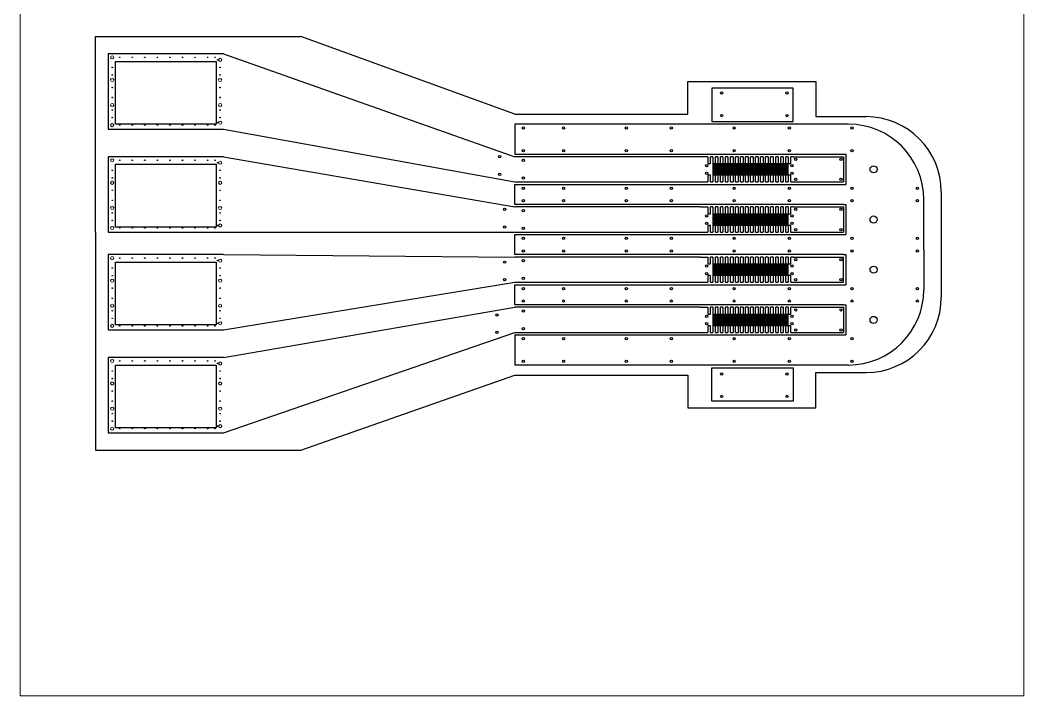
# Model space of a CAD drawing. Header units: millimetres. Extents: x 43.3 to 83.3, y 94.2 to 164.2.
# Drawn here: x 43.29 to 83.29, y 94.21 to 121.15 of the extents above; entities that cross this region are included whole.
import ezdxf

# ---------------------------------------------------------------- set-up
doc = ezdxf.new("R2010")
doc.units = ezdxf.units.MM
for name, color, linetype in [('Foil', 5, 'Continuous'), ('Opening', 1, 'Continuous'), ('Outline', 3, 'Continuous'), ('Rasters', 6, 'Continuous')]:
    doc.layers.add(name, color=color, linetype=linetype)

# ---------------------------------------------------------------- blocks, each defined once
blk = doc.blocks.new('*U105')
at = {"layer": 'Rasters'}
blk.add_line((0, 0.233), (0, -0.233), dxfattribs=at)
blk = doc.blocks.new('*U106')
at = {"layer": 'Rasters', "color": 0, "linetype": 'ByBlock', "lineweight": -2, "transparency": 16777216}
for p in [(0, 0), (0.05, 0), (0.1, 0), (0.15, 0), (0.2, 0), (0.25, 0), (0.3, 0), (0.35, 0), (0.4, 0), (0.45, 0), (0.5, 0), (0.55, 0), (0.6, 0), (0.65, 0), (0.7, 0), (0.75, 0), (0.8, 0), (0.85, 0), (0.9, 0), (0.95, 0), (1, 0), (1.05, 0), (1.1, 0), (1.15, 0), (1.2, 0), (1.25, 0), (1.3, 0), (1.35, 0), (1.4, 0), (1.45, 0), (1.5, 0), (1.55, 0), (1.6, 0), (1.65, 0), (1.7, 0), (1.75, 0), (1.8, 0), (1.85, 0), (1.9, 0), (1.95, 0), (2, 0), (2.05, 0), (2.1, 0), (2.15, 0), (2.2, 0), (2.25, 0), (2.3, 0), (2.35, 0), (2.4, 0), (2.45, 0), (2.5, 0), (2.55, 0), (2.6, 0), (2.65, 0), (2.7, 0), (2.75, 0), (2.8, 0), (2.85, 0), (2.9, 0)]:
    blk.add_blockref('*U105', p, dxfattribs=at)
blk = doc.blocks.new('*U109')
at = {"layer": 'Rasters'}
blk.add_line((0, 0.233), (0, -0.233), dxfattribs=at)
blk = doc.blocks.new('*U110')
at = {"layer": 'Rasters', "color": 0, "linetype": 'ByBlock', "lineweight": -2, "transparency": 16777216}
for p in [(0, 0), (0.05, 0), (0.1, 0), (0.15, 0), (0.2, 0), (0.25, 0), (0.3, 0), (0.35, 0), (0.4, 0), (0.45, 0), (0.5, 0), (0.55, 0), (0.6, 0), (0.65, 0), (0.7, 0), (0.75, 0), (0.8, 0), (0.85, 0), (0.9, 0), (0.95, 0), (1, 0), (1.05, 0), (1.1, 0), (1.15, 0), (1.2, 0), (1.25, 0), (1.3, 0), (1.35, 0), (1.4, 0), (1.45, 0), (1.5, 0), (1.55, 0), (1.6, 0), (1.65, 0), (1.7, 0), (1.75, 0), (1.8, 0), (1.85, 0), (1.9, 0), (1.95, 0), (2, 0), (2.05, 0), (2.1, 0), (2.15, 0), (2.2, 0), (2.25, 0), (2.3, 0), (2.35, 0), (2.4, 0), (2.45, 0), (2.5, 0), (2.55, 0), (2.6, 0), (2.65, 0), (2.7, 0), (2.75, 0), (2.8, 0), (2.85, 0), (2.9, 0)]:
    blk.add_blockref('*U109', p, dxfattribs=at)
blk = doc.blocks.new('*U107')
at = {"layer": 'Rasters'}
blk.add_line((0, 0.233), (0, -0.233), dxfattribs=at)
blk = doc.blocks.new('*U108')
at = {"layer": 'Rasters', "color": 0, "linetype": 'ByBlock', "lineweight": -2, "transparency": 16777216}
for p in [(0, 0), (0.05, 0), (0.1, 0), (0.15, 0), (0.2, 0), (0.25, 0), (0.3, 0), (0.35, 0), (0.4, 0), (0.45, 0), (0.5, 0), (0.55, 0), (0.6, 0), (0.65, 0), (0.7, 0), (0.75, 0), (0.8, 0), (0.85, 0), (0.9, 0), (0.95, 0), (1, 0), (1.05, 0), (1.1, 0), (1.15, 0), (1.2, 0), (1.25, 0), (1.3, 0), (1.35, 0), (1.4, 0), (1.45, 0), (1.5, 0), (1.55, 0), (1.6, 0), (1.65, 0), (1.7, 0), (1.75, 0), (1.8, 0), (1.85, 0), (1.9, 0), (1.95, 0), (2, 0), (2.05, 0), (2.1, 0), (2.15, 0), (2.2, 0), (2.25, 0), (2.3, 0), (2.35, 0), (2.4, 0), (2.45, 0), (2.5, 0), (2.55, 0), (2.6, 0), (2.65, 0), (2.7, 0), (2.75, 0), (2.8, 0), (2.85, 0), (2.9, 0)]:
    blk.add_blockref('*U107', p, dxfattribs=at)
blk = doc.blocks.new('*U103')
at = {"layer": 'Rasters'}
blk.add_line((0, 0.233), (0, -0.233), dxfattribs=at)
blk = doc.blocks.new('*U104')
at = {"layer": 'Rasters', "color": 0, "linetype": 'ByBlock', "lineweight": -2, "transparency": 16777216}
for p in [(0, 0), (0.05, 0), (0.1, 0), (0.15, 0), (0.2, 0), (0.25, 0), (0.3, 0), (0.35, 0), (0.4, 0), (0.45, 0), (0.5, 0), (0.55, 0), (0.6, 0), (0.65, 0), (0.7, 0), (0.75, 0), (0.8, 0), (0.85, 0), (0.9, 0), (0.95, 0), (1, 0), (1.05, 0), (1.1, 0), (1.15, 0), (1.2, 0), (1.25, 0), (1.3, 0), (1.35, 0), (1.4, 0), (1.45, 0), (1.5, 0), (1.55, 0), (1.6, 0), (1.65, 0), (1.7, 0), (1.75, 0), (1.8, 0), (1.85, 0), (1.9, 0), (1.95, 0), (2, 0), (2.05, 0), (2.1, 0), (2.15, 0), (2.2, 0), (2.25, 0), (2.3, 0), (2.35, 0), (2.4, 0), (2.45, 0), (2.5, 0), (2.55, 0), (2.6, 0), (2.65, 0), (2.7, 0), (2.75, 0), (2.8, 0), (2.85, 0), (2.9, 0)]:
    blk.add_blockref('*U103', p, dxfattribs=at)

msp = doc.modelspace()

# ---------------------------------------------------------------- linework, layer by layer
at = {"layer": 'Foil', "linetype": 'Continuous', "lineweight": 0}
for p, q in [((43.292, 94.211), (43.292, 164.211)), ((83.292, 164.211), (83.292, 94.211)), ((83.292, 94.211), (43.292, 94.211))]:
    msp.add_line(p, q, dxfattribs=at)
at = {"layer": 'Foil'}
for p, q in [((51.4, 119.8), (46.8, 119.8)), ((46.8, 119.8), (46.8, 116.8)), ((51.4, 119.8), (63, 115.7)), ((74, 118.436), (70.857, 118.436)), ((70.857, 118.436), (70.857, 117.11)), ((74.1, 118.436), (74, 118.436)), ((74.1, 117.11), (74.1, 118.436)), ((46.8, 116.8), (51.4, 116.8)), ((51.4, 116.8), (63, 114.7)), ((70.5, 117), (63, 117)), ((63, 117), (63, 115.8)), ((74.2, 117), (70.5, 117)), ((70.857, 117.11), (74, 117.11)), ((74, 117.11), (74.1, 117.11)), ((76.2, 117), (74.2, 117)), ((76.3, 117), (76.2, 117)), ((46.8, 115.7), (46.8, 112.7)), ((51.4, 115.7), (46.8, 115.7)), ((51.4, 115.7), (63, 113.7)), ((63, 115.8), (76.1, 115.8)), ((67.6, 115.7), (63, 115.7)), ((70.4, 115.7), (67.6, 115.7)), ((70.7, 115.7), (70.4, 115.7)), ((70.9, 115.7), (70.8, 115.7)), ((71.1, 115.7), (71, 115.7)), ((71.3, 115.7), (71.2, 115.7)), ((71.5, 115.7), (71.4, 115.7)), ((71.7, 115.7), (71.6, 115.7)), ((71.9, 115.7), (71.8, 115.7)), ((72.1, 115.7), (72, 115.7)), ((72.3, 115.7), (72.2, 115.7)), ((72.5, 115.7), (72.4, 115.7)), ((72.7, 115.7), (72.6, 115.7)), ((72.9, 115.7), (72.8, 115.7)), ((73.1, 115.7), (73, 115.7)), ((73.3, 115.7), (73.2, 115.7)), ((73.5, 115.7), (73.4, 115.7)), ((73.7, 115.7), (73.6, 115.7)), ((73.9, 115.7), (73.8, 115.7)), ((74.1, 115.7), (74, 115.7)), ((74.1, 115.7), (74, 115.7)), ((74.1, 115.7), (76.1, 115.7)), ((76.1, 115.8), (76.2, 115.8)), ((76.1, 115.7), (76.1, 114.7)), ((76.2, 115.8), (76.2, 114.7)), ((63, 114.7), (63.9, 114.7)), ((63, 114.6), (76.2, 114.6)), ((63, 113.8), (63, 114.6)), ((63.9, 114.7), (67.6, 114.7)), ((67.6, 114.7), (70.4, 114.7)), ((70.4, 114.7), (70.7, 114.7)), ((70.8, 114.7), (70.9, 114.7)), ((71, 114.7), (71.1, 114.7)), ((71.2, 114.7), (71.3, 114.7)), ((71.4, 114.7), (71.5, 114.7)), ((71.6, 114.7), (71.7, 114.7)), ((71.8, 114.7), (71.9, 114.7)), ((72, 114.7), (72.1, 114.7)), ((72.2, 114.7), (72.3, 114.7)), ((72.4, 114.7), (72.5, 114.7)), ((72.6, 114.7), (72.7, 114.7)), ((72.8, 114.7), (72.9, 114.7)), ((73, 114.7), (73.1, 114.7)), ((73.2, 114.7), (73.3, 114.7)), ((73.4, 114.7), (73.5, 114.7)), ((73.6, 114.7), (73.7, 114.7)), ((73.8, 114.7), (73.9, 114.7)), ((74, 114.7), (74.1, 114.7)), ((74, 114.7), (74.1, 114.7)), ((74.1, 114.7), (76.1, 114.7)), ((76.2, 114.7), (76.2, 114.6)), ((79.3, 112.4), (79.3, 114)), ((76.1, 113.8), (63, 113.8)), ((64, 113.7), (63, 113.7)), ((67.6, 113.7), (64, 113.7)), ((70.4, 113.7), (67.6, 113.7)), ((70.4, 113.7), (70.7, 113.7)), ((70.9, 113.7), (70.8, 113.7)), ((71.1, 113.7), (71, 113.7)), ((71.3, 113.7), (71.2, 113.7)), ((71.5, 113.7), (71.4, 113.7)), ((71.7, 113.7), (71.6, 113.7)), ((71.9, 113.7), (71.8, 113.7)), ((72.1, 113.7), (72, 113.7)), ((72.3, 113.7), (72.2, 113.7)), ((72.5, 113.7), (72.4, 113.7)), ((72.7, 113.7), (72.6, 113.7)), ((72.9, 113.7), (72.8, 113.7)), ((73.1, 113.7), (73, 113.7)), ((73.3, 113.7), (73.2, 113.7)), ((73.5, 113.7), (73.4, 113.7)), ((73.7, 113.7), (73.6, 113.7)), ((73.9, 113.7), (73.8, 113.7)), ((74.1, 113.7), (74, 113.7)), ((74.1, 113.7), (76.1, 113.7)), ((76.1, 113.8), (76.2, 113.8)), ((76.1, 113.7), (76.1, 112.7)), ((76.1, 113.7), (76.1, 113.7)), ((76.2, 113.8), (76.2, 112.6)), ((46.8, 112.7), (51.4, 112.7)), ((51.4, 112.7), (63, 112.7)), ((63, 112.7), (63.9, 112.7)), ((63, 112.7), (63, 112.7)), ((63, 112.6), (76.2, 112.6)), ((63, 111.8), (63, 112.6)), ((63.9, 112.7), (67.6, 112.7)), ((67.6, 112.7), (70.4, 112.7)), ((70.4, 112.7), (70.7, 112.7)), ((70.8, 112.7), (70.9, 112.7)), ((71, 112.7), (71.1, 112.7)), ((71.2, 112.7), (71.3, 112.7)), ((71.4, 112.7), (71.5, 112.7)), ((71.6, 112.7), (71.7, 112.7)), ((71.8, 112.7), (71.9, 112.7)), ((72, 112.7), (72.1, 112.7)), ((72.2, 112.7), (72.3, 112.7)), ((72.4, 112.7), (72.5, 112.7)), ((72.6, 112.7), (72.7, 112.7)), ((72.8, 112.7), (72.9, 112.7)), ((73, 112.7), (73.1, 112.7)), ((73.2, 112.7), (73.3, 112.7)), ((73.4, 112.7), (73.5, 112.7)), ((73.6, 112.7), (73.7, 112.7)), ((73.8, 112.7), (73.9, 112.7)), ((74, 112.7), (74.1, 112.7)), ((74, 112.7), (74.1, 112.7)), ((74.1, 112.7), (76.1, 112.7)), ((79.3, 112), (79.3, 112.4)), ((79.3, 112), (79.3, 110.4)), ((51.4, 111.8), (46.8, 111.8)), ((46.8, 111.8), (46.8, 108.8)), ((51.4, 111.8), (63, 111.7)), ((76.1, 111.8), (63, 111.8)), ((67.6, 111.7), (63, 111.7)), ((70.4, 111.7), (67.6, 111.7)), ((70.4, 111.7), (70.7, 111.7)), ((70.9, 111.7), (70.8, 111.7)), ((71.1, 111.7), (71, 111.7)), ((71.3, 111.7), (71.2, 111.7)), ((71.5, 111.7), (71.4, 111.7)), ((71.7, 111.7), (71.6, 111.7)), ((71.9, 111.7), (71.8, 111.7)), ((72.1, 111.7), (72, 111.7)), ((72.3, 111.7), (72.2, 111.7)), ((72.5, 111.7), (72.4, 111.7)), ((72.7, 111.7), (72.6, 111.7)), ((72.9, 111.7), (72.8, 111.7)), ((73.1, 111.7), (73, 111.7)), ((73.3, 111.7), (73.2, 111.7)), ((73.5, 111.7), (73.4, 111.7)), ((73.7, 111.7), (73.6, 111.7)), ((73.9, 111.7), (73.8, 111.7)), ((74.1, 111.7), (74, 111.7)), ((74.1, 111.7), (76.1, 111.7)), ((76.1, 111.8), (76.2, 111.8)), ((76.1, 110.7), (76.1, 111.7)), ((76.2, 111.8), (76.2, 110.6)), ((51.4, 108.8), (63, 110.7)), ((63, 110.7), (63.9, 110.7)), ((63, 110.6), (76.2, 110.6)), ((63, 109.8), (63, 110.6)), ((63.9, 110.7), (67.6, 110.7)), ((67.6, 110.7), (70.4, 110.7)), ((70.4, 110.7), (70.7, 110.7)), ((70.8, 110.7), (70.9, 110.7)), ((71, 110.7), (71.1, 110.7)), ((71.2, 110.7), (71.3, 110.7)), ((71.4, 110.7), (71.5, 110.7)), ((71.6, 110.7), (71.7, 110.7)), ((71.8, 110.7), (71.9, 110.7)), ((72, 110.7), (72.1, 110.7)), ((72.2, 110.7), (72.3, 110.7)), ((72.4, 110.7), (72.5, 110.7)), ((72.6, 110.7), (72.7, 110.7)), ((72.8, 110.7), (72.9, 110.7)), ((73, 110.7), (73.1, 110.7)), ((73.2, 110.7), (73.3, 110.7)), ((73.4, 110.7), (73.5, 110.7)), ((73.6, 110.7), (73.7, 110.7)), ((73.8, 110.7), (73.9, 110.7)), ((74, 110.7), (74.1, 110.7)), ((74, 110.7), (74.1, 110.7)), ((74.1, 110.7), (76.1, 110.7)), ((51.4, 107.7), (63, 109.7)), ((76.1, 109.8), (63, 109.8)), ((64, 109.7), (63, 109.7)), ((67.6, 109.7), (64, 109.7)), ((70.4, 109.7), (67.6, 109.7)), ((70.4, 109.7), (70.7, 109.7)), ((70.9, 109.7), (70.8, 109.7)), ((71.1, 109.7), (71, 109.7)), ((71.3, 109.7), (71.2, 109.7)), ((71.5, 109.7), (71.4, 109.7)), ((71.7, 109.7), (71.6, 109.7)), ((71.9, 109.7), (71.8, 109.7)), ((72.1, 109.7), (72, 109.7)), ((72.3, 109.7), (72.2, 109.7)), ((72.5, 109.7), (72.4, 109.7)), ((72.7, 109.7), (72.6, 109.7)), ((72.9, 109.7), (72.8, 109.7)), ((73.1, 109.7), (73, 109.7)), ((73.3, 109.7), (73.2, 109.7)), ((73.5, 109.7), (73.4, 109.7)), ((73.7, 109.7), (73.6, 109.7)), ((73.9, 109.7), (73.8, 109.7)), ((74.1, 109.7), (74, 109.7)), ((74.1, 109.7), (76.1, 109.7)), ((76.1, 109.8), (76.2, 109.8)), ((76.1, 109.7), (76.1, 108.7)), ((76.2, 109.8), (76.2, 108.6)), ((46.8, 108.8), (51.4, 108.8)), ((51.4, 104.7), (63, 108.7)), ((63, 108.7), (63.9, 108.7)), ((63, 108.6), (76.2, 108.6)), ((63, 108.6), (63, 107.4)), ((63.9, 108.7), (67.6, 108.7)), ((67.6, 108.7), (70.4, 108.7)), ((70.4, 108.7), (70.7, 108.7)), ((70.8, 108.7), (70.9, 108.7)), ((71, 108.7), (71.1, 108.7)), ((71.2, 108.7), (71.3, 108.7)), ((71.4, 108.7), (71.5, 108.7)), ((71.6, 108.7), (71.7, 108.7)), ((71.8, 108.7), (71.9, 108.7)), ((72, 108.7), (72.1, 108.7)), ((72.2, 108.7), (72.3, 108.7)), ((72.4, 108.7), (72.5, 108.7)), ((72.6, 108.7), (72.7, 108.7)), ((72.8, 108.7), (72.9, 108.7)), ((73, 108.7), (73.1, 108.7)), ((73.2, 108.7), (73.3, 108.7)), ((73.4, 108.7), (73.5, 108.7)), ((73.6, 108.7), (73.7, 108.7)), ((73.8, 108.7), (73.9, 108.7)), ((74, 108.7), (74.1, 108.7)), ((74, 108.7), (74.1, 108.7)), ((74.1, 108.7), (76.1, 108.7)), ((46.8, 107.7), (46.8, 104.7)), ((51.4, 107.7), (46.8, 107.7)), ((70.5, 107.4), (63, 107.4)), ((74.2, 107.4), (70.5, 107.4)), ((70.857, 105.964), (70.857, 107.29)), ((70.857, 107.29), (74, 107.29)), ((74, 107.29), (74.1, 107.29)), ((74.1, 107.29), (74.1, 105.964)), ((76.2, 107.4), (74.2, 107.4)), ((76.3, 107.4), (76.2, 107.4)), ((74, 105.964), (70.857, 105.964)), ((74.1, 105.964), (74, 105.964)), ((46.8, 104.7), (51.4, 104.7))]:
    msp.add_line(p, q, dxfattribs=at)
for points in [[(70.7, 115.7), (70.7, 115.433), (70.8, 115.433), (70.8, 115.7)], [(70.9, 115.7), (70.9, 115.433), (71, 115.433), (71, 115.7)], [(71.1, 115.7), (71.1, 115.433), (71.2, 115.433), (71.2, 115.7)], [(71.3, 115.7), (71.3, 115.433), (71.4, 115.433), (71.4, 115.7)], [(71.5, 115.7), (71.5, 115.433), (71.6, 115.433), (71.6, 115.7)], [(71.7, 115.7), (71.7, 115.433), (71.8, 115.433), (71.8, 115.7)], [(71.9, 115.7), (71.9, 115.433), (72, 115.433), (72, 115.7)], [(72.1, 115.7), (72.1, 115.433), (72.2, 115.433), (72.2, 115.7)], [(72.3, 115.7), (72.3, 115.433), (72.4, 115.433), (72.4, 115.7)], [(72.5, 115.7), (72.5, 115.433), (72.6, 115.433), (72.6, 115.7)], [(72.7, 115.7), (72.7, 115.433), (72.8, 115.433), (72.8, 115.7)], [(72.9, 115.7), (72.9, 115.433), (73, 115.433), (73, 115.7)], [(73.1, 115.7), (73.1, 115.433), (73.2, 115.433), (73.2, 115.7)], [(73.3, 115.7), (73.3, 115.433), (73.4, 115.433), (73.4, 115.7)], [(73.5, 115.7), (73.5, 115.433), (73.6, 115.433), (73.6, 115.7)], [(73.7, 115.7), (73.7, 115.433), (73.8, 115.433), (73.8, 115.7)], [(73.9, 115.7), (73.9, 115.433), (74, 115.433), (74, 115.7)], [(70.8, 114.7), (70.8, 114.967), (70.7, 114.967), (70.7, 114.7)], [(71, 114.7), (71, 114.967), (70.9, 114.967), (70.9, 114.7)], [(71.2, 114.7), (71.2, 114.967), (71.1, 114.967), (71.1, 114.7)], [(71.4, 114.7), (71.4, 114.967), (71.3, 114.967), (71.3, 114.7)], [(71.6, 114.7), (71.6, 114.967), (71.5, 114.967), (71.5, 114.7)], [(71.8, 114.7), (71.8, 114.967), (71.7, 114.967), (71.7, 114.7)], [(72, 114.7), (72, 114.967), (71.9, 114.967), (71.9, 114.7)], [(72.2, 114.7), (72.2, 114.967), (72.1, 114.967), (72.1, 114.7)], [(72.4, 114.7), (72.4, 114.967), (72.3, 114.967), (72.3, 114.7)], [(72.6, 114.7), (72.6, 114.967), (72.5, 114.967), (72.5, 114.7)], [(72.8, 114.7), (72.8, 114.967), (72.7, 114.967), (72.7, 114.7)], [(73, 114.7), (73, 114.967), (72.9, 114.967), (72.9, 114.7)], [(73.2, 114.7), (73.2, 114.967), (73.1, 114.967), (73.1, 114.7)], [(73.4, 114.7), (73.4, 114.967), (73.3, 114.967), (73.3, 114.7)], [(73.6, 114.7), (73.6, 114.967), (73.5, 114.967), (73.5, 114.7)], [(73.8, 114.7), (73.8, 114.967), (73.7, 114.967), (73.7, 114.7)], [(74, 114.7), (74, 114.967), (73.9, 114.967), (73.9, 114.7)], [(70.7, 113.7), (70.7, 113.433), (70.8, 113.433), (70.8, 113.7)], [(70.9, 113.7), (70.9, 113.433), (71, 113.433), (71, 113.7)], [(71.1, 113.7), (71.1, 113.433), (71.2, 113.433), (71.2, 113.7)], [(71.3, 113.7), (71.3, 113.433), (71.4, 113.433), (71.4, 113.7)], [(71.5, 113.7), (71.5, 113.433), (71.6, 113.433), (71.6, 113.7)], [(71.7, 113.7), (71.7, 113.433), (71.8, 113.433), (71.8, 113.7)], [(71.9, 113.7), (71.9, 113.433), (72, 113.433), (72, 113.7)], [(72.1, 113.7), (72.1, 113.433), (72.2, 113.433), (72.2, 113.7)], [(72.3, 113.7), (72.3, 113.433), (72.4, 113.433), (72.4, 113.7)], [(72.5, 113.7), (72.5, 113.433), (72.6, 113.433), (72.6, 113.7)], [(72.7, 113.7), (72.7, 113.433), (72.8, 113.433), (72.8, 113.7)], [(72.9, 113.7), (72.9, 113.433), (73, 113.433), (73, 113.7)], [(73.1, 113.7), (73.1, 113.433), (73.2, 113.433), (73.2, 113.7)], [(73.3, 113.7), (73.3, 113.433), (73.4, 113.433), (73.4, 113.7)], [(73.5, 113.7), (73.5, 113.433), (73.6, 113.433), (73.6, 113.7)], [(73.7, 113.7), (73.7, 113.433), (73.8, 113.433), (73.8, 113.7)], [(73.9, 113.7), (73.9, 113.433), (74, 113.433), (74, 113.7)], [(70.8, 112.7), (70.8, 112.967), (70.7, 112.967), (70.7, 112.7)], [(71, 112.7), (71, 112.967), (70.9, 112.967), (70.9, 112.7)], [(71.2, 112.7), (71.2, 112.967), (71.1, 112.967), (71.1, 112.7)], [(71.4, 112.7), (71.4, 112.967), (71.3, 112.967), (71.3, 112.7)], [(71.6, 112.7), (71.6, 112.967), (71.5, 112.967), (71.5, 112.7)], [(71.8, 112.7), (71.8, 112.967), (71.7, 112.967), (71.7, 112.7)], [(72, 112.7), (72, 112.967), (71.9, 112.967), (71.9, 112.7)], [(72.2, 112.7), (72.2, 112.967), (72.1, 112.967), (72.1, 112.7)], [(72.4, 112.7), (72.4, 112.967), (72.3, 112.967), (72.3, 112.7)], [(72.6, 112.7), (72.6, 112.967), (72.5, 112.967), (72.5, 112.7)], [(72.8, 112.7), (72.8, 112.967), (72.7, 112.967), (72.7, 112.7)], [(73, 112.7), (73, 112.967), (72.9, 112.967), (72.9, 112.7)], [(73.2, 112.7), (73.2, 112.967), (73.1, 112.967), (73.1, 112.7)], [(73.4, 112.7), (73.4, 112.967), (73.3, 112.967), (73.3, 112.7)], [(73.6, 112.7), (73.6, 112.967), (73.5, 112.967), (73.5, 112.7)], [(73.8, 112.7), (73.8, 112.967), (73.7, 112.967), (73.7, 112.7)], [(74, 112.7), (74, 112.967), (73.9, 112.967), (73.9, 112.7)], [(70.7, 111.7), (70.7, 111.433), (70.8, 111.433), (70.8, 111.7)], [(70.9, 111.7), (70.9, 111.433), (71, 111.433), (71, 111.7)], [(71.1, 111.7), (71.1, 111.433), (71.2, 111.433), (71.2, 111.7)], [(71.3, 111.7), (71.3, 111.433), (71.4, 111.433), (71.4, 111.7)], [(71.5, 111.7), (71.5, 111.433), (71.6, 111.433), (71.6, 111.7)], [(71.7, 111.7), (71.7, 111.433), (71.8, 111.433), (71.8, 111.7)], [(71.9, 111.7), (71.9, 111.433), (72, 111.433), (72, 111.7)], [(72.1, 111.7), (72.1, 111.433), (72.2, 111.433), (72.2, 111.7)], [(72.3, 111.7), (72.3, 111.433), (72.4, 111.433), (72.4, 111.7)], [(72.5, 111.7), (72.5, 111.433), (72.6, 111.433), (72.6, 111.7)], [(72.7, 111.7), (72.7, 111.433), (72.8, 111.433), (72.8, 111.7)], [(72.9, 111.7), (72.9, 111.433), (73, 111.433), (73, 111.7)], [(73.1, 111.7), (73.1, 111.433), (73.2, 111.433), (73.2, 111.7)], [(73.3, 111.7), (73.3, 111.433), (73.4, 111.433), (73.4, 111.7)], [(73.5, 111.7), (73.5, 111.433), (73.6, 111.433), (73.6, 111.7)], [(73.7, 111.7), (73.7, 111.433), (73.8, 111.433), (73.8, 111.7)], [(73.9, 111.7), (73.9, 111.433), (74, 111.433), (74, 111.7)], [(70.8, 110.7), (70.8, 110.967), (70.7, 110.967), (70.7, 110.7)], [(71, 110.7), (71, 110.967), (70.9, 110.967), (70.9, 110.7)], [(71.2, 110.7), (71.2, 110.967), (71.1, 110.967), (71.1, 110.7)], [(71.4, 110.7), (71.4, 110.967), (71.3, 110.967), (71.3, 110.7)], [(71.6, 110.7), (71.6, 110.967), (71.5, 110.967), (71.5, 110.7)], [(71.8, 110.7), (71.8, 110.967), (71.7, 110.967), (71.7, 110.7)], [(72, 110.7), (72, 110.967), (71.9, 110.967), (71.9, 110.7)], [(72.2, 110.7), (72.2, 110.967), (72.1, 110.967), (72.1, 110.7)], [(72.4, 110.7), (72.4, 110.967), (72.3, 110.967), (72.3, 110.7)], [(72.6, 110.7), (72.6, 110.967), (72.5, 110.967), (72.5, 110.7)], [(72.8, 110.7), (72.8, 110.967), (72.7, 110.967), (72.7, 110.7)], [(73, 110.7), (73, 110.967), (72.9, 110.967), (72.9, 110.7)], [(73.2, 110.7), (73.2, 110.967), (73.1, 110.967), (73.1, 110.7)], [(73.4, 110.7), (73.4, 110.967), (73.3, 110.967), (73.3, 110.7)], [(73.6, 110.7), (73.6, 110.967), (73.5, 110.967), (73.5, 110.7)], [(73.8, 110.7), (73.8, 110.967), (73.7, 110.967), (73.7, 110.7)], [(74, 110.7), (74, 110.967), (73.9, 110.967), (73.9, 110.7)], [(70.7, 109.7), (70.7, 109.433), (70.8, 109.433), (70.8, 109.7)], [(70.9, 109.7), (70.9, 109.433), (71, 109.433), (71, 109.7)], [(71.1, 109.7), (71.1, 109.433), (71.2, 109.433), (71.2, 109.7)], [(71.3, 109.7), (71.3, 109.433), (71.4, 109.433), (71.4, 109.7)], [(71.5, 109.7), (71.5, 109.433), (71.6, 109.433), (71.6, 109.7)], [(71.7, 109.7), (71.7, 109.433), (71.8, 109.433), (71.8, 109.7)], [(71.9, 109.7), (71.9, 109.433), (72, 109.433), (72, 109.7)], [(72.1, 109.7), (72.1, 109.433), (72.2, 109.433), (72.2, 109.7)], [(72.3, 109.7), (72.3, 109.433), (72.4, 109.433), (72.4, 109.7)], [(72.5, 109.7), (72.5, 109.433), (72.6, 109.433), (72.6, 109.7)], [(72.7, 109.7), (72.7, 109.433), (72.8, 109.433), (72.8, 109.7)], [(72.9, 109.7), (72.9, 109.433), (73, 109.433), (73, 109.7)], [(73.1, 109.7), (73.1, 109.433), (73.2, 109.433), (73.2, 109.7)], [(73.3, 109.7), (73.3, 109.433), (73.4, 109.433), (73.4, 109.7)], [(73.5, 109.7), (73.5, 109.433), (73.6, 109.433), (73.6, 109.7)], [(73.7, 109.7), (73.7, 109.433), (73.8, 109.433), (73.8, 109.7)], [(73.9, 109.7), (73.9, 109.433), (74, 109.433), (74, 109.7)], [(70.8, 108.7), (70.8, 108.967), (70.7, 108.967), (70.7, 108.7)], [(71, 108.7), (71, 108.967), (70.9, 108.967), (70.9, 108.7)], [(71.2, 108.7), (71.2, 108.967), (71.1, 108.967), (71.1, 108.7)], [(71.4, 108.7), (71.4, 108.967), (71.3, 108.967), (71.3, 108.7)], [(71.6, 108.7), (71.6, 108.967), (71.5, 108.967), (71.5, 108.7)], [(71.8, 108.7), (71.8, 108.967), (71.7, 108.967), (71.7, 108.7)], [(72, 108.7), (72, 108.967), (71.9, 108.967), (71.9, 108.7)], [(72.2, 108.7), (72.2, 108.967), (72.1, 108.967), (72.1, 108.7)], [(72.4, 108.7), (72.4, 108.967), (72.3, 108.967), (72.3, 108.7)], [(72.6, 108.7), (72.6, 108.967), (72.5, 108.967), (72.5, 108.7)], [(72.8, 108.7), (72.8, 108.967), (72.7, 108.967), (72.7, 108.7)], [(73, 108.7), (73, 108.967), (72.9, 108.967), (72.9, 108.7)], [(73.2, 108.7), (73.2, 108.967), (73.1, 108.967), (73.1, 108.7)], [(73.4, 108.7), (73.4, 108.967), (73.3, 108.967), (73.3, 108.7)], [(73.6, 108.7), (73.6, 108.967), (73.5, 108.967), (73.5, 108.7)], [(73.8, 108.7), (73.8, 108.967), (73.7, 108.967), (73.7, 108.7)], [(74, 108.7), (74, 108.967), (73.9, 108.967), (73.9, 108.7)]]:
    msp.add_lwpolyline(points, dxfattribs=at)
at = {"layer": 'Foil', "linetype": 'Continuous', "lineweight": 0}
for centre in [(46.963, 119.663), (51.263, 119.563), (46.963, 118.763), (51.263, 118.763), (46.963, 117.763), (51.263, 117.763), (46.963, 116.963), (51.263, 117.063), (46.963, 115.563), (51.263, 115.463), (46.963, 114.663), (51.263, 114.663), (46.963, 113.663), (51.263, 113.663), (46.963, 112.863), (51.263, 112.963), (46.963, 111.663), (51.263, 111.563), (46.963, 110.763), (51.263, 110.763), (46.963, 109.763), (51.263, 109.763), (46.963, 108.963), (51.263, 109.063), (46.963, 107.563), (51.263, 107.463), (46.963, 106.663), (51.263, 106.663), (46.963, 105.663), (51.263, 105.663), (46.963, 104.863), (51.263, 104.963)]:
    msp.add_circle(centre, 0.0626, dxfattribs=at)
at = {"layer": 'Foil'}
for centre, radius in [((47.263, 119.663), 0.0114), ((47.763, 119.663), 0.0114), ((48.263, 119.663), 0.0114), ((48.763, 119.663), 0.0114), ((49.263, 119.663), 0.0114), ((49.763, 119.663), 0.0114), ((50.263, 119.663), 0.0114), ((50.763, 119.663), 0.0114), ((51.063, 119.663), 0.0114), ((46.963, 119.263), 0.0114), ((51.163, 119.563), 0.0114), ((51.263, 119.263), 0.0114), ((46.963, 118.963), 0.0114), ((51.263, 118.963), 0.0114), ((46.963, 118.463), 0.0114), ((51.263, 118.463), 0.0114), ((46.963, 118.063), 0.0114), ((51.263, 118.063), 0.0114), ((71.246, 118.246), 0.0463), ((73.846, 118.246), 0.0463), ((46.963, 117.563), 0.0114), ((46.963, 117.263), 0.0114), ((51.263, 117.563), 0.0114), ((51.263, 117.263), 0.0114), ((71.246, 117.346), 0.0463), ((73.846, 117.346), 0.0463), ((47.263, 116.963), 0.0114), ((47.763, 116.963), 0.0114), ((48.263, 116.963), 0.0114), ((48.763, 116.963), 0.0114), ((49.263, 116.963), 0.0114), ((49.763, 116.963), 0.0114), ((50.263, 116.963), 0.0114), ((50.763, 116.963), 0.0114), ((51.063, 116.963), 0.0114), ((51.163, 117.063), 0.0114), ((63.346, 116.854), 0.0463), ((64.946, 116.854), 0.0463), ((67.446, 116.854), 0.0463), ((69.246, 116.854), 0.0463), ((71.746, 116.854), 0.0463), ((73.946, 116.854), 0.0463), ((76.446, 116.854), 0.0463), ((62.4, 115.7), 0.0463), ((63.346, 115.946), 0.0463), ((63.346, 115.554), 0.0463), ((64.946, 115.946), 0.0463), ((67.446, 115.946), 0.0463), ((69.246, 115.946), 0.0463), ((71.746, 115.946), 0.0463), ((73.946, 115.946), 0.0463), ((74.2, 115.6), 0.0463), ((76, 115.6), 0.0463), ((76.446, 115.946), 0.0463), ((47.263, 115.563), 0.0114), ((47.763, 115.563), 0.0114), ((48.263, 115.563), 0.0114), ((48.763, 115.563), 0.0114), ((49.263, 115.563), 0.0114), ((49.763, 115.563), 0.0114), ((50.263, 115.563), 0.0114), ((50.763, 115.563), 0.0114), ((51.063, 115.563), 0.0114), ((51.163, 115.463), 0.0114), ((70.646, 115.346), 0.0463), ((74.046, 115.346), 0.0463), ((77.3, 115.2), 0.141), ((46.963, 115.163), 0.0114), ((46.963, 114.863), 0.0114), ((51.263, 115.163), 0.0114), ((51.263, 114.863), 0.0114), ((62.4, 115), 0.0463), ((63.346, 114.854), 0.0463), ((70.646, 115.046), 0.0463), ((74.046, 115.046), 0.0463), ((74.2, 114.8), 0.0463), ((76, 114.8), 0.0463), ((63.346, 114.446), 0.0463), ((64.946, 114.446), 0.0463), ((67.446, 114.446), 0.0463), ((69.246, 114.446), 0.0463), ((71.746, 114.446), 0.0463), ((73.946, 114.446), 0.0463), ((76.446, 114.446), 0.0463), ((79.046, 114.446), 0.0463), ((46.963, 114.363), 0.0114), ((51.263, 114.363), 0.0114), ((46.963, 113.963), 0.0114), ((51.263, 113.963), 0.0114), ((62.6, 113.6), 0.0463), ((63.346, 113.946), 0.0463), ((63.346, 113.554), 0.0463), ((64.946, 113.946), 0.0463), ((67.446, 113.946), 0.0463), ((69.246, 113.946), 0.0463), ((71.746, 113.946), 0.0463), ((73.946, 113.946), 0.0463), ((74.2, 113.6), 0.0463), ((76, 113.6), 0.0463), ((76.446, 113.946), 0.0463), ((79.046, 113.946), 0.0463), ((46.963, 113.463), 0.0114), ((51.263, 113.463), 0.0114), ((70.646, 113.346), 0.0463), ((74.046, 113.346), 0.0463), ((77.3, 113.2), 0.141), ((46.963, 113.163), 0.0114), ((47.263, 112.863), 0.0114), ((47.763, 112.863), 0.0114), ((48.263, 112.863), 0.0114), ((48.763, 112.863), 0.0114), ((49.263, 112.863), 0.0114), ((49.763, 112.863), 0.0114), ((50.263, 112.863), 0.0114), ((50.763, 112.863), 0.0114), ((51.063, 112.863), 0.0114), ((51.163, 112.963), 0.0114), ((51.263, 113.163), 0.0114), ((62.6, 112.9), 0.0463), ((63.346, 112.854), 0.0463), ((70.646, 113.046), 0.0463), ((74.046, 113.046), 0.0463), ((74.2, 112.8), 0.0463), ((76, 112.8), 0.0463), ((63.346, 112.446), 0.0463), ((64.946, 112.446), 0.0463), ((67.446, 112.446), 0.0463), ((69.246, 112.446), 0.0463), ((71.746, 112.446), 0.0463), ((73.946, 112.446), 0.0463), ((76.446, 112.446), 0.0463), ((79.046, 112.446), 0.0463), ((47.263, 111.663), 0.0114), ((47.763, 111.663), 0.0114), ((48.263, 111.663), 0.0114), ((48.763, 111.663), 0.0114), ((49.263, 111.663), 0.0114), ((49.763, 111.663), 0.0114), ((50.263, 111.663), 0.0114), ((50.763, 111.663), 0.0114), ((51.063, 111.663), 0.0114), ((63.346, 111.946), 0.0463), ((63.346, 111.554), 0.0463), ((64.946, 111.946), 0.0463), ((67.446, 111.946), 0.0463), ((69.246, 111.946), 0.0463), ((71.746, 111.946), 0.0463), ((73.946, 111.946), 0.0463), ((74.2, 111.6), 0.0463), ((76, 111.6), 0.0463), ((76.446, 111.946), 0.0463), ((79.046, 111.946), 0.0463), ((46.963, 111.263), 0.0114), ((51.163, 111.563), 0.0114), ((51.263, 111.263), 0.0114), ((62.6, 111.5), 0.0463), ((70.646, 111.346), 0.0463), ((74.046, 111.346), 0.0463), ((77.3, 111.2), 0.141), ((46.963, 110.963), 0.0114), ((51.263, 110.963), 0.0114), ((62.6, 110.8), 0.0463), ((63.346, 110.854), 0.0463), ((70.646, 111.046), 0.0463), ((74.046, 111.046), 0.0463), ((74.2, 110.8), 0.0463), ((76, 110.8), 0.0463), ((46.963, 110.463), 0.0114), ((51.263, 110.463), 0.0114), ((63.346, 110.446), 0.0463), ((64.946, 110.446), 0.0463), ((67.446, 110.446), 0.0463), ((69.246, 110.446), 0.0463), ((71.746, 110.446), 0.0463), ((73.946, 110.446), 0.0463), ((76.446, 110.446), 0.0463), ((79.046, 110.446), 0.0463), ((46.963, 110.063), 0.0114), ((51.263, 110.063), 0.0114), ((63.346, 109.946), 0.0463), ((63.346, 109.554), 0.0463), ((64.946, 109.946), 0.0463), ((67.446, 109.946), 0.0463), ((69.246, 109.946), 0.0463), ((71.746, 109.946), 0.0463), ((73.946, 109.946), 0.0463), ((74.2, 109.6), 0.0463), ((76, 109.6), 0.0463), ((76.446, 109.946), 0.0463), ((79.046, 109.946), 0.0463), ((46.963, 109.563), 0.0114), ((46.963, 109.263), 0.0114), ((51.263, 109.563), 0.0114), ((51.263, 109.263), 0.0114), ((62.3, 109.4), 0.0463), ((70.646, 109.346), 0.0463), ((74.046, 109.346), 0.0463), ((77.3, 109.2), 0.141), ((47.263, 108.963), 0.0114), ((47.763, 108.963), 0.0114), ((48.263, 108.963), 0.0114), ((48.763, 108.963), 0.0114), ((49.263, 108.963), 0.0114), ((49.763, 108.963), 0.0114), ((50.263, 108.963), 0.0114), ((50.763, 108.963), 0.0114), ((51.063, 108.963), 0.0114), ((51.163, 109.063), 0.0114), ((63.346, 108.854), 0.0463), ((70.646, 109.046), 0.0463), ((74.046, 109.046), 0.0463), ((74.2, 108.8), 0.0463), ((76, 108.8), 0.0463), ((62.3, 108.7), 0.0463), ((63.346, 108.454), 0.0463), ((64.946, 108.446), 0.0463), ((67.446, 108.446), 0.0463), ((69.246, 108.446), 0.0463), ((71.746, 108.446), 0.0463), ((73.946, 108.446), 0.0463), ((76.446, 108.446), 0.0463), ((47.263, 107.563), 0.0114), ((47.763, 107.563), 0.0114), ((48.263, 107.563), 0.0114), ((48.763, 107.563), 0.0114), ((49.263, 107.563), 0.0114), ((49.763, 107.563), 0.0114), ((50.263, 107.563), 0.0114), ((50.763, 107.563), 0.0114), ((51.063, 107.563), 0.0114), ((51.163, 107.463), 0.0114), ((63.346, 107.546), 0.0463), ((64.946, 107.546), 0.0463), ((67.446, 107.546), 0.0463), ((69.246, 107.546), 0.0463), ((71.746, 107.546), 0.0463), ((73.946, 107.546), 0.0463), ((76.446, 107.546), 0.0463), ((46.963, 107.163), 0.0114), ((46.963, 106.863), 0.0114), ((51.263, 107.163), 0.0114), ((51.263, 106.863), 0.0114), ((71.246, 107.046), 0.0463), ((73.846, 107.046), 0.0463), ((46.963, 106.363), 0.0114), ((51.263, 106.363), 0.0114), ((71.246, 106.146), 0.0463), ((73.846, 106.146), 0.0463), ((46.963, 105.963), 0.0114), ((51.263, 105.963), 0.0114), ((46.963, 105.463), 0.0114), ((51.263, 105.463), 0.0114), ((46.963, 105.163), 0.0114), ((47.263, 104.863), 0.0114), ((47.763, 104.863), 0.0114), ((48.263, 104.863), 0.0114), ((48.763, 104.863), 0.0114), ((49.263, 104.863), 0.0114), ((49.763, 104.863), 0.0114), ((50.263, 104.863), 0.0114), ((50.763, 104.863), 0.0114), ((51.063, 104.863), 0.0114), ((51.163, 104.963), 0.0114), ((51.263, 105.163), 0.0114)]:
    msp.add_circle(centre, radius, dxfattribs=at)
for centre, start, end in [((76.3, 114), 0, 90), ((76.3, 110.4), 270, 0)]:
    msp.add_arc(centre, 3, start, end, dxfattribs=at)
at = {"layer": 'Opening', "linetype": 'Continuous', "lineweight": 0}
for p, q in [((43.292, 94.211), (43.292, 164.211)), ((83.292, 164.211), (83.292, 94.211)), ((70.9, 112.967), (70.9, 113.433)), ((70.9, 113.433), (73.9, 113.433)), ((73.9, 113.433), (73.9, 112.967)), ((73.9, 112.967), (70.9, 112.967)), ((70.9, 110.967), (70.9, 111.433)), ((70.9, 111.433), (73.9, 111.433)), ((73.9, 111.433), (73.9, 110.967)), ((73.9, 110.967), (70.9, 110.967)), ((70.9, 108.967), (70.9, 109.433)), ((70.9, 109.433), (73.9, 109.433)), ((73.9, 109.433), (73.9, 108.967)), ((73.9, 108.967), (70.9, 108.967)), ((83.292, 94.211), (43.292, 94.211))]:
    msp.add_line(p, q, dxfattribs=at)
at = {"layer": 'Opening'}
for p, q in [((47.1, 109), (47.1, 111.5)), ((47.1, 111.5), (51.1, 111.5)), ((51.1, 111.5), (51.1, 109)), ((51.1, 109), (47.1, 109))]:
    msp.add_line(p, q, dxfattribs=at)
for points in [[(47.1, 117), (47.1, 119.5), (51.1, 119.5), (51.1, 117)], [(47.1, 112.9), (47.1, 115.4), (51.1, 115.4), (51.1, 112.9)], [(47.1, 104.9), (47.1, 107.4), (51.1, 107.4), (51.1, 104.9)]]:
    msp.add_lwpolyline(points, close=True, dxfattribs=at)
at = {"layer": 'Opening', "linetype": 'Continuous', "lineweight": 0}
msp.add_lwpolyline([(70.9, 115.433), (73.9, 115.433), (73.9, 114.967), (70.9, 114.967)], close=True, dxfattribs=at)
at = {"layer": 'Outline', "linetype": 'Continuous', "lineweight": 0}
for p, q in [((43.292, 94.211), (43.292, 164.211)), ((83.292, 164.211), (83.292, 94.211)), ((83.292, 94.211), (43.292, 94.211))]:
    msp.add_line(p, q, dxfattribs=at)
at = {"layer": 'Outline'}
for p, q in [((46.3, 120.5), (54.483, 120.5)), ((46.3, 112.7), (46.3, 120.5)), ((63, 117.4), (54.483, 120.5)), ((69.9, 118.6), (69.9, 118.7)), ((69.9, 118.7), (75, 118.7)), ((69.9, 118.2), (69.9, 118.6)), ((75, 118.7), (75, 118.2)), ((69.9, 117.4), (69.9, 118.2)), ((75, 118.2), (75, 117.3)), ((63, 117.4), (69.9, 117.4)), ((75, 117.3), (76.5, 117.3)), ((76.5, 117.3), (77, 117.3)), ((80, 114.3), (80, 110.1)), ((46.3, 112.7), (46.3, 104)), ((54.483, 104), (63, 107)), ((63, 107), (69.9, 107)), ((69.9, 107), (69.9, 106.2)), ((75, 106.2), (75, 107.1)), ((75, 107.1), (76.5, 107.1)), ((76.5, 107.1), (77, 107.1)), ((69.9, 106.2), (69.9, 105.8)), ((75, 105.7), (75, 106.2)), ((69.9, 105.8), (69.9, 105.7)), ((69.9, 105.7), (75, 105.7)), ((46.3, 104), (54.483, 104))]:
    msp.add_line(p, q, dxfattribs=at)
for centre, start, end in [((77, 114.3), 0, 90), ((77, 110.1), 270, 0)]:
    msp.add_arc(centre, 3, start, end, dxfattribs=at)
at = {"layer": 'Rasters', "linetype": 'Continuous', "lineweight": 0}
for p, q in [((43.292, 94.211), (43.292, 164.211)), ((83.292, 164.211), (83.292, 94.211)), ((83.292, 94.211), (43.292, 94.211))]:
    msp.add_line(p, q, dxfattribs=at)
at = {"layer": 'Rasters'}
for p, q in [((70.9, 115.383), (73.9, 115.383)), ((73.9, 115.333), (70.9, 115.333)), ((70.9, 115.283), (73.9, 115.283)), ((73.9, 115.233), (70.9, 115.233)), ((70.95, 115.433), (70.95, 115.433)), ((70.9, 115.183), (73.9, 115.183)), ((73.9, 115.133), (70.9, 115.133)), ((70.9, 115.083), (73.9, 115.083)), ((73.9, 115.033), (70.9, 115.033)), ((70.9, 113.383), (73.9, 113.383)), ((73.9, 113.333), (70.9, 113.333)), ((70.9, 113.283), (73.9, 113.283)), ((73.9, 113.233), (70.9, 113.233)), ((70.95, 113.433), (70.95, 113.433)), ((70.9, 113.183), (73.9, 113.183)), ((73.9, 113.133), (70.9, 113.133)), ((70.9, 113.083), (73.9, 113.083)), ((73.9, 113.033), (70.9, 113.033)), ((70.9, 111.383), (73.9, 111.383)), ((73.9, 111.333), (70.9, 111.333)), ((70.9, 111.283), (73.9, 111.283)), ((73.9, 111.233), (70.9, 111.233)), ((70.95, 111.433), (70.95, 111.433)), ((70.9, 111.183), (73.9, 111.183)), ((73.9, 111.133), (70.9, 111.133)), ((70.9, 111.083), (73.9, 111.083)), ((73.9, 111.033), (70.9, 111.033)), ((70.9, 109.383), (73.9, 109.383)), ((73.9, 109.333), (70.9, 109.333)), ((70.9, 109.283), (73.9, 109.283)), ((73.9, 109.233), (70.9, 109.233)), ((70.95, 109.433), (70.95, 109.433)), ((70.9, 109.183), (73.9, 109.183)), ((73.9, 109.133), (70.9, 109.133)), ((70.9, 109.083), (73.9, 109.083)), ((73.9, 109.033), (70.9, 109.033))]:
    msp.add_line(p, q, dxfattribs=at)

# ---------------------------------------------------------------- block references
for name, p in [('*U110', (70.95, 115.2)), ('*U106', (70.95, 113.2)), ('*U108', (70.95, 111.2)), ('*U104', (70.95, 109.2))]:
    msp.add_blockref(name, p, dxfattribs=at)

doc.saveas('drawing.dxf')
